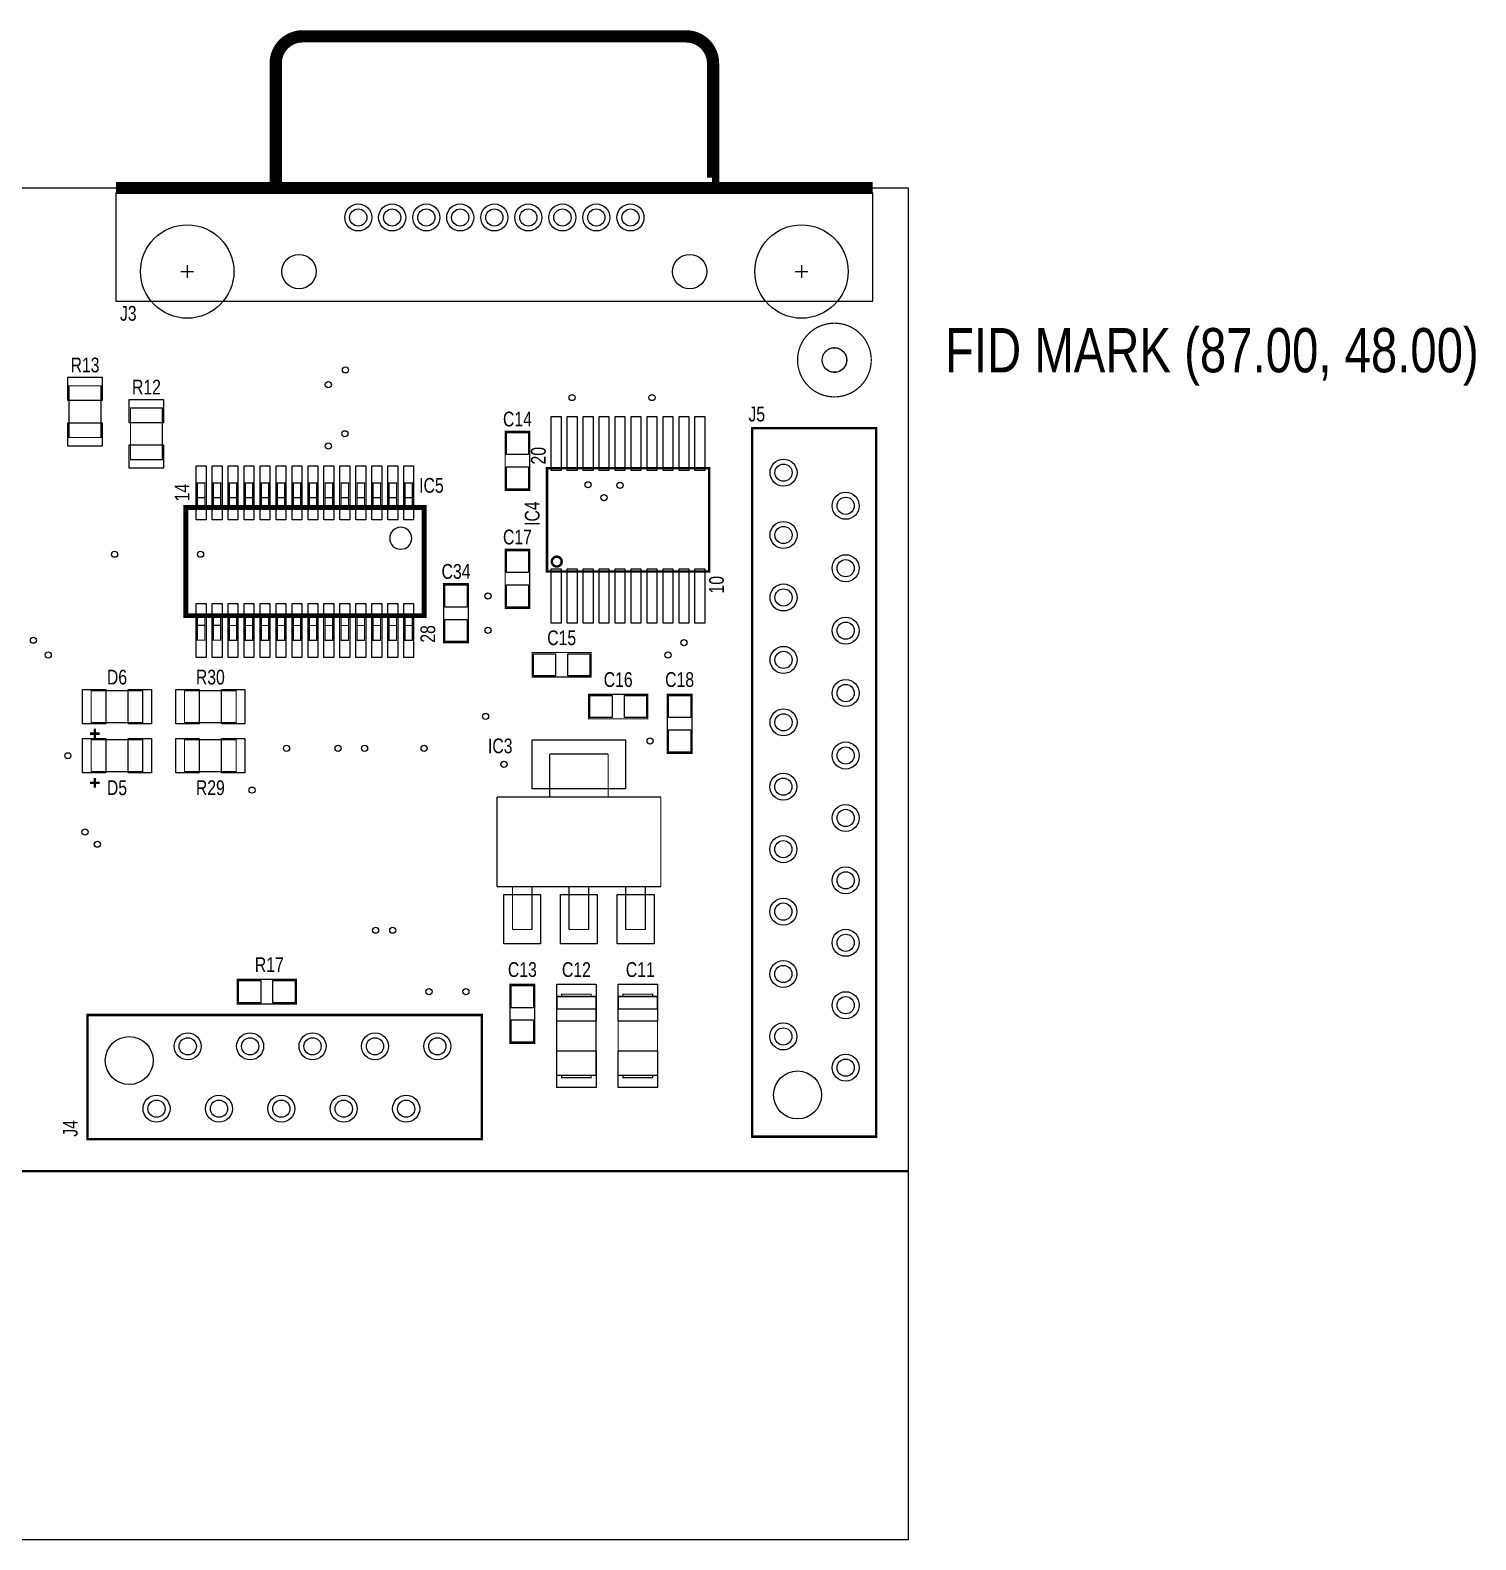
# Model space of a CAD drawing. Extents: x -32 to 113, y 0 to 61.
# Drawn here: x 54.3 to 113.1, y 0 to 61.4 of the extents above; entities that cross this region are included whole.
import ezdxf
from ezdxf.enums import TextEntityAlignment as Align

# ---------------------------------------------------------------- set-up
doc = ezdxf.new("R2010")
doc.units = 0
doc.header["$MEASUREMENT"] = 0
doc.layers.get('0').update_dxf_attribs({"linetype": 'CONTINUOUS'})
for name, color, linetype in [('BOARD_GEOMETRY_ASSEMBLY_DETAIL', 1, 'CONTINUOUS'), ('BOARD_GEOMETRY_OUTLINE', 2, 'CONTINUOUS'), ('MANUFACTURING_NCDRILL_FIGURE', 7, 'CONTINUOUS'), ('PACKAGE_GEOMETRY_ASSEMBLY_TOP', 3, 'CONTINUOUS'), ('PIN_TOP', 4, 'CONTINUOUS'), ('REF_DES_ASSEMBLY_TOP', 5, 'CONTINUOUS')]:
    doc.layers.add(name, color=color, linetype=linetype)

# ---------------------------------------------------------------- blocks, each defined once
blk = doc.blocks.new('FIGURE_CIRCLE')
blk.add_circle((0, 0), 0.5)
blk = doc.blocks.new('FIGURE_CROSS')
for points in [[(-0.5, 0), (0.5, 0)], [(0, 0.5), (0, -0.5)]]:
    blk.add_lwpolyline(points)

msp = doc.modelspace()

# ---------------------------------------------------------------- linework, layer by layer
at = {"layer": 'BOARD_GEOMETRY_ASSEMBLY_DETAIL'}
msp.add_lwpolyline([(0, 15, 0.1, 0.1, 0), (90, 15, 0.1, 0.1, 0)], format="xyseb", dxfattribs=at)
at = {"layer": 'BOARD_GEOMETRY_OUTLINE'}
msp.add_lwpolyline([(0, 0), (0, 55), (90, 55), (90, 0)], close=True, dxfattribs=at)
at = {"layer": 'PACKAGE_GEOMETRY_ASSEMBLY_TOP'}
for points in [[(64.26, 55.17, 0.5, 0.5, 0), (64.26, 60.07, 0.5, 0.5, -0.414214), (65.36, 61.17, 0.5, 0.5, 0), (80.96, 61.17, 0.5, 0.5, -0.414214), (82.06, 60.07, 0.5, 0.5, 0), (82.06, 55.17, 0.5, 0.5, 0), (82.02, 55.17, 0.5, 0.5, 0)], [(57.76, 55, 0.5, 0.5, 0), (88.56, 55, 0.5, 0.5, 0)], [(61.3748, 42.4017, 0.05, 0.05, 0), (61.0748, 42.4017, 0.05, 0.05, 0)], [(62.0248, 42.4017, 0.05, 0.05, 0), (61.7248, 42.4017, 0.05, 0.05, 0)], [(62.675, 42.4, 0.05, 0.05, 0), (62.375, 42.4, 0.05, 0.05, 0)], [(63.325, 42.4, 0.05, 0.05, 0), (63.025, 42.4, 0.05, 0.05, 0)], [(63.975, 42.4, 0.05, 0.05, 0), (63.675, 42.4, 0.05, 0.05, 0)], [(64.625, 42.4, 0.05, 0.05, 0), (64.325, 42.4, 0.05, 0.05, 0)], [(65.275, 42.4, 0.05, 0.05, 0), (64.975, 42.4, 0.05, 0.05, 0)], [(65.925, 42.4, 0.05, 0.05, 0), (65.625, 42.4, 0.05, 0.05, 0)], [(66.575, 42.4, 0.05, 0.05, 0), (66.275, 42.4, 0.05, 0.05, 0)], [(67.225, 42.4, 0.05, 0.05, 0), (66.925, 42.4, 0.05, 0.05, 0)], [(67.875, 42.4, 0.05, 0.05, 0), (67.575, 42.4, 0.05, 0.05, 0)], [(68.525, 42.4, 0.05, 0.05, 0), (68.225, 42.4, 0.05, 0.05, 0)], [(69.175, 42.4, 0.05, 0.05, 0), (68.875, 42.4, 0.05, 0.05, 0)], [(69.825, 42.4, 0.05, 0.05, 0), (69.525, 42.4, 0.05, 0.05, 0)], [(61.3748, 37.2017, 0.05, 0.05, 0), (61.0748, 37.2017, 0.05, 0.05, 0)], [(62.0248, 37.2017, 0.05, 0.05, 0), (61.7248, 37.2017, 0.05, 0.05, 0)], [(62.675, 37.2, 0.05, 0.05, 0), (62.375, 37.2, 0.05, 0.05, 0)], [(63.325, 37.2, 0.05, 0.05, 0), (63.025, 37.2, 0.05, 0.05, 0)], [(63.975, 37.2, 0.05, 0.05, 0), (63.675, 37.2, 0.05, 0.05, 0)], [(64.625, 37.2, 0.05, 0.05, 0), (64.325, 37.2, 0.05, 0.05, 0)], [(65.275, 37.2, 0.05, 0.05, 0), (64.975, 37.2, 0.05, 0.05, 0)], [(65.925, 37.2, 0.05, 0.05, 0), (65.625, 37.2, 0.05, 0.05, 0)], [(66.575, 37.2, 0.05, 0.05, 0), (66.275, 37.2, 0.05, 0.05, 0)], [(67.225, 37.2, 0.05, 0.05, 0), (66.925, 37.2, 0.05, 0.05, 0)], [(67.875, 37.2, 0.05, 0.05, 0), (67.575, 37.2, 0.05, 0.05, 0)], [(68.525, 37.2, 0.05, 0.05, 0), (68.225, 37.2, 0.05, 0.05, 0)], [(69.175, 37.2, 0.05, 0.05, 0), (68.875, 37.2, 0.05, 0.05, 0)], [(69.825, 37.2, 0.05, 0.05, 0), (69.525, 37.2, 0.05, 0.05, 0)], [(56.7, 32.8, 0.1, 0.1, 0), (57.1, 32.8, 0.1, 0.1, 0)], [(56.9, 33, 0.1, 0.1, 0), (56.9, 32.6, 0.1, 0.1, 0)], [(75.409, 31.973, 0.05, 0.05, 0), (77.79, 31.973, 0.05, 0.05, 0)], [(75.409, 30.226, 0.05, 0.05, 0), (75.409, 31.973, 0.05, 0.05, 0)], [(77.79, 30.226, 0.05, 0.05, 0), (77.79, 31.973, 0.05, 0.05, 0)], [(56.7, 30.8, 0.1, 0.1, 0), (57.1, 30.8, 0.1, 0.1, 0)], [(56.9, 31, 0.1, 0.1, 0), (56.9, 30.6, 0.1, 0.1, 0)], [(73.264, 30.226, 0.05, 0.05, 0), (79.936, 30.226, 0.05, 0.05, 0)], [(73.264, 26.575, 0.05, 0.05, 0), (73.264, 30.226, 0.05, 0.05, 0)], [(79.936, 26.575, 0.05, 0.05, 0), (79.936, 30.226, 0.05, 0.05, 0)], [(73.264, 26.575, 0.05, 0.05, 0), (79.936, 26.575, 0.05, 0.05, 0)], [(73.899, 24.829, 0.05, 0.05, 0), (73.899, 26.575, 0.05, 0.05, 0)], [(74.695, 24.829, 0.05, 0.05, 0), (74.695, 26.575, 0.05, 0.05, 0)], [(76.202, 24.829, 0.05, 0.05, 0), (76.202, 26.575, 0.05, 0.05, 0)], [(76.996, 24.829, 0.05, 0.05, 0), (76.996, 26.575, 0.05, 0.05, 0)], [(78.505, 24.829, 0.05, 0.05, 0), (78.505, 26.575, 0.05, 0.05, 0)], [(79.301, 24.829, 0.05, 0.05, 0), (79.301, 26.575, 0.05, 0.05, 0)], [(73.899, 24.829, 0.05, 0.05, 0), (74.695, 24.829, 0.05, 0.05, 0)], [(76.202, 24.829, 0.05, 0.05, 0), (76.996, 24.829, 0.05, 0.05, 0)], [(78.505, 24.829, 0.05, 0.05, 0), (79.301, 24.829, 0.05, 0.05, 0)], [(75.9, 22.1, 0.05, 0.05, 0), (75.9, 22.2, 0.05, 0.05, 0), (77.1, 22.2, 0.05, 0.05, 0), (77.1, 22.1, 0.05, 0.05, 0)], [(78.4, 22.1, 0.05, 0.05, 0), (78.4, 22.2, 0.05, 0.05, 0), (79.6, 22.2, 0.05, 0.05, 0), (79.6, 22.1, 0.05, 0.05, 0)], [(77.1, 18.9, 0.05, 0.05, 0), (77.1, 18.8, 0.05, 0.05, 0), (75.9, 18.8, 0.05, 0.05, 0), (75.9, 18.9, 0.05, 0.05, 0)], [(79.6, 18.9, 0.05, 0.05, 0), (79.6, 18.8, 0.05, 0.05, 0), (78.4, 18.8, 0.05, 0.05, 0), (78.4, 18.9, 0.05, 0.05, 0)]]:
    msp.add_lwpolyline(points, format="xyseb", dxfattribs=at)
for points in [[(88.56, 50.4), (88.56, 54.8), (57.76, 54.8), (57.76, 50.4)], [(75.7, 21.6), (77.3, 21.6), (77.3, 22.1), (75.7, 22.1)], [(78.2, 21.6), (79.8, 21.6), (79.8, 22.1), (78.2, 22.1)]]:
    msp.add_lwpolyline(points, close=True, dxfattribs=at)
for points, format in [([(88.5, 48, 0.05, 0.05, 1), (85.5, 48, 0.05, 0.05, 1)], "xyseb"), ([(87.5, 48, 0.05, 0.05, 1), (86.5, 48, 0.05, 0.05, 1)], "xyseb"), ([(55.85, 46.95, 0.05, 0.05, 0), (55.85, 44.85, 0.05, 0.05, 0), (57.15, 44.85, 0.05, 0.05, 0), (57.15, 46.95, 0.05, 0.05, 0)], "xyseb"), ([(58.35, 46.05, 0.05, 0.05, 0), (58.35, 43.95, 0.05, 0.05, 0), (59.65, 43.95, 0.05, 0.05, 0), (59.65, 46.05, 0.05, 0.05, 0)], "xyseb"), ([(73.6, 45.1, 0.05, 0.05, 0), (73.6, 42.7, 0.05, 0.05, 0), (74.6, 42.7, 0.05, 0.05, 0), (74.6, 45.1, 0.05, 0.05, 0)], "xyseb"), ([(88.7, 16.4, 0.1, 0.1, 0), (83.65, 16.4, 0.1, 0.1, 0), (83.65, 45.23, 0.1, 0.1, 0), (88.7, 45.23, 0.1, 0.1, 0)], "xyseb"), ([(81.9, 39.4, 0.1, 0.1, 0), (75.3, 39.4, 0.1, 0.1, 0), (75.3, 43.6, 0.1, 0.1, 0), (81.9, 43.6, 0.1, 0.1, 0)], "xyseb"), ([(61.3748, 43.0017, 0.05, 0.05, 0), (61.0748, 43.0017, 0.05, 0.05, 0), (61.0748, 42.0017, 0.05, 0.05, 0), (61.3748, 42.0017, 0.05, 0.05, 0)], "xyseb"), ([(62.0248, 43.0017, 0.05, 0.05, 0), (61.7248, 43.0017, 0.05, 0.05, 0), (61.7248, 42.0017, 0.05, 0.05, 0), (62.0248, 42.0017, 0.05, 0.05, 0)], "xyseb"), ([(62.675, 43, 0.05, 0.05, 0), (62.375, 43, 0.05, 0.05, 0), (62.375, 42, 0.05, 0.05, 0), (62.675, 42, 0.05, 0.05, 0)], "xyseb"), ([(63.325, 43, 0.05, 0.05, 0), (63.025, 43, 0.05, 0.05, 0), (63.025, 42, 0.05, 0.05, 0), (63.325, 42, 0.05, 0.05, 0)], "xyseb"), ([(63.975, 43, 0.05, 0.05, 0), (63.675, 43, 0.05, 0.05, 0), (63.675, 42, 0.05, 0.05, 0), (63.975, 42, 0.05, 0.05, 0)], "xyseb"), ([(64.625, 43, 0.05, 0.05, 0), (64.325, 43, 0.05, 0.05, 0), (64.325, 42, 0.05, 0.05, 0), (64.625, 42, 0.05, 0.05, 0)], "xyseb"), ([(65.275, 43, 0.05, 0.05, 0), (64.975, 43, 0.05, 0.05, 0), (64.975, 42, 0.05, 0.05, 0), (65.275, 42, 0.05, 0.05, 0)], "xyseb"), ([(65.925, 43, 0.05, 0.05, 0), (65.625, 43, 0.05, 0.05, 0), (65.625, 42, 0.05, 0.05, 0), (65.925, 42, 0.05, 0.05, 0)], "xyseb"), ([(66.575, 43, 0.05, 0.05, 0), (66.275, 43, 0.05, 0.05, 0), (66.275, 42, 0.05, 0.05, 0), (66.575, 42, 0.05, 0.05, 0)], "xyseb"), ([(67.225, 43, 0.05, 0.05, 0), (66.925, 43, 0.05, 0.05, 0), (66.925, 42, 0.05, 0.05, 0), (67.225, 42, 0.05, 0.05, 0)], "xyseb"), ([(67.875, 43, 0.05, 0.05, 0), (67.575, 43, 0.05, 0.05, 0), (67.575, 42, 0.05, 0.05, 0), (67.875, 42, 0.05, 0.05, 0)], "xyseb"), ([(68.525, 43, 0.05, 0.05, 0), (68.225, 43, 0.05, 0.05, 0), (68.225, 42, 0.05, 0.05, 0), (68.525, 42, 0.05, 0.05, 0)], "xyseb"), ([(69.175, 43, 0.05, 0.05, 0), (68.875, 43, 0.05, 0.05, 0), (68.875, 42, 0.05, 0.05, 0), (69.175, 42, 0.05, 0.05, 0)], "xyseb"), ([(69.825, 43, 0.05, 0.05, 0), (69.525, 43, 0.05, 0.05, 0), (69.525, 42, 0.05, 0.05, 0), (69.825, 42, 0.05, 0.05, 0)], "xyseb"), ([(70.3, 42, 0.2, 0.2, 0), (60.6, 42, 0.2, 0.2, 0), (60.6, 37.6, 0.2, 0.2, 0), (70.3, 37.6, 0.2, 0.2, 0)], "xyseb"), ([(69.7972, 40.75, 1), (68.9028, 40.75, 1)], "xyb"), ([(74.6, 37.9, 0.05, 0.05, 0), (74.6, 40.3, 0.05, 0.05, 0), (73.6, 40.3, 0.05, 0.05, 0), (73.6, 37.9, 0.05, 0.05, 0)], "xyseb"), ([(75.9, 39.8, 0.1, 0.1, 1), (75.5, 39.8, 0.1, 0.1, 1)], "xyseb"), ([(71.1, 38.9, 0.05, 0.05, 0), (71.1, 36.5, 0.05, 0.05, 0), (72.1, 36.5, 0.05, 0.05, 0), (72.1, 38.9, 0.05, 0.05, 0)], "xyseb"), ([(61.3748, 37.6017, 0.05, 0.05, 0), (61.0748, 37.6017, 0.05, 0.05, 0), (61.0748, 36.6017, 0.05, 0.05, 0), (61.3748, 36.6017, 0.05, 0.05, 0)], "xyseb"), ([(62.0248, 37.6017, 0.05, 0.05, 0), (61.7248, 37.6017, 0.05, 0.05, 0), (61.7248, 36.6017, 0.05, 0.05, 0), (62.0248, 36.6017, 0.05, 0.05, 0)], "xyseb"), ([(62.675, 37.6, 0.05, 0.05, 0), (62.375, 37.6, 0.05, 0.05, 0), (62.375, 36.6, 0.05, 0.05, 0), (62.675, 36.6, 0.05, 0.05, 0)], "xyseb"), ([(63.325, 37.6, 0.05, 0.05, 0), (63.025, 37.6, 0.05, 0.05, 0), (63.025, 36.6, 0.05, 0.05, 0), (63.325, 36.6, 0.05, 0.05, 0)], "xyseb"), ([(63.975, 37.6, 0.05, 0.05, 0), (63.675, 37.6, 0.05, 0.05, 0), (63.675, 36.6, 0.05, 0.05, 0), (63.975, 36.6, 0.05, 0.05, 0)], "xyseb"), ([(64.625, 37.6, 0.05, 0.05, 0), (64.325, 37.6, 0.05, 0.05, 0), (64.325, 36.6, 0.05, 0.05, 0), (64.625, 36.6, 0.05, 0.05, 0)], "xyseb"), ([(65.275, 37.6, 0.05, 0.05, 0), (64.975, 37.6, 0.05, 0.05, 0), (64.975, 36.6, 0.05, 0.05, 0), (65.275, 36.6, 0.05, 0.05, 0)], "xyseb"), ([(65.925, 37.6, 0.05, 0.05, 0), (65.625, 37.6, 0.05, 0.05, 0), (65.625, 36.6, 0.05, 0.05, 0), (65.925, 36.6, 0.05, 0.05, 0)], "xyseb"), ([(66.575, 37.6, 0.05, 0.05, 0), (66.275, 37.6, 0.05, 0.05, 0), (66.275, 36.6, 0.05, 0.05, 0), (66.575, 36.6, 0.05, 0.05, 0)], "xyseb"), ([(67.225, 37.6, 0.05, 0.05, 0), (66.925, 37.6, 0.05, 0.05, 0), (66.925, 36.6, 0.05, 0.05, 0), (67.225, 36.6, 0.05, 0.05, 0)], "xyseb"), ([(67.875, 37.6, 0.05, 0.05, 0), (67.575, 37.6, 0.05, 0.05, 0), (67.575, 36.6, 0.05, 0.05, 0), (67.875, 36.6, 0.05, 0.05, 0)], "xyseb"), ([(68.525, 37.6, 0.05, 0.05, 0), (68.225, 37.6, 0.05, 0.05, 0), (68.225, 36.6, 0.05, 0.05, 0), (68.525, 36.6, 0.05, 0.05, 0)], "xyseb"), ([(69.175, 37.6, 0.05, 0.05, 0), (68.875, 37.6, 0.05, 0.05, 0), (68.875, 36.6, 0.05, 0.05, 0), (69.175, 36.6, 0.05, 0.05, 0)], "xyseb"), ([(69.825, 37.6, 0.05, 0.05, 0), (69.525, 37.6, 0.05, 0.05, 0), (69.525, 36.6, 0.05, 0.05, 0), (69.825, 36.6, 0.05, 0.05, 0)], "xyseb"), ([(74.7, 35.1, 0.05, 0.05, 0), (77.1, 35.1, 0.05, 0.05, 0), (77.1, 36.1, 0.05, 0.05, 0), (74.7, 36.1, 0.05, 0.05, 0)], "xyseb"), ([(56.75, 33.25, 0.05, 0.05, 0), (58.85, 33.25, 0.05, 0.05, 0), (58.85, 34.55, 0.05, 0.05, 0), (56.75, 34.55, 0.05, 0.05, 0)], "xyseb"), ([(60.55, 33.25, 0.05, 0.05, 0), (62.65, 33.25, 0.05, 0.05, 0), (62.65, 34.55, 0.05, 0.05, 0), (60.55, 34.55, 0.05, 0.05, 0)], "xyseb"), ([(79.4, 34.4, 0.05, 0.05, 0), (77, 34.4, 0.05, 0.05, 0), (77, 33.4, 0.05, 0.05, 0), (79.4, 33.4, 0.05, 0.05, 0)], "xyseb"), ([(81.2, 32, 0.05, 0.05, 0), (81.2, 34.4, 0.05, 0.05, 0), (80.2, 34.4, 0.05, 0.05, 0), (80.2, 32, 0.05, 0.05, 0)], "xyseb"), ([(56.75, 31.25, 0.05, 0.05, 0), (58.85, 31.25, 0.05, 0.05, 0), (58.85, 32.55, 0.05, 0.05, 0), (56.75, 32.55, 0.05, 0.05, 0)], "xyseb"), ([(60.55, 31.25, 0.05, 0.05, 0), (62.65, 31.25, 0.05, 0.05, 0), (62.65, 32.55, 0.05, 0.05, 0), (60.55, 32.55, 0.05, 0.05, 0)], "xyseb"), ([(62.7, 21.8, 0.05, 0.05, 0), (65.1, 21.8, 0.05, 0.05, 0), (65.1, 22.8, 0.05, 0.05, 0), (62.7, 22.8, 0.05, 0.05, 0)], "xyseb"), ([(74.8, 20.2, 0.05, 0.05, 0), (74.8, 22.6, 0.05, 0.05, 0), (73.8, 22.6, 0.05, 0.05, 0), (73.8, 20.2, 0.05, 0.05, 0)], "xyseb"), ([(75.7, 22.1, 0.05, 0.05, 0), (75.7, 18.9, 0.05, 0.05, 0), (77.3, 18.9, 0.05, 0.05, 0), (77.3, 22.1, 0.05, 0.05, 0)], "xyseb"), ([(78.2, 22.1, 0.05, 0.05, 0), (78.2, 18.9, 0.05, 0.05, 0), (79.8, 18.9, 0.05, 0.05, 0), (79.8, 22.1, 0.05, 0.05, 0)], "xyseb"), ([(56.6, 16.3, 0.1, 0.1, 0), (56.6, 21.35, 0.1, 0.1, 0), (72.65, 21.35, 0.1, 0.1, 0), (72.65, 16.3, 0.1, 0.1, 0)], "xyseb")]:
    msp.add_lwpolyline(points, format=format, close=True, dxfattribs=at)
at = {"layer": 'PIN_TOP'}
for points in [[(57.2, 46.35), (55.8, 46.35), (55.8, 47.3), (57.2, 47.3)], [(59.7, 45.45), (58.3, 45.45), (58.3, 46.4), (59.7, 46.4)], [(75.875, 45.7), (75.875, 43.5), (75.475, 43.5), (75.475, 45.7)], [(76.525, 45.7), (76.525, 43.5), (76.125, 43.5), (76.125, 45.7)], [(77.175, 45.7), (77.175, 43.5), (76.775, 43.5), (76.775, 45.7)], [(77.825, 45.7), (77.825, 43.5), (77.425, 43.5), (77.425, 45.7)], [(78.475, 45.7), (78.475, 43.5), (78.075, 43.5), (78.075, 45.7)], [(79.125, 45.7), (79.125, 43.5), (78.725, 43.5), (78.725, 45.7)], [(79.775, 45.7), (79.775, 43.5), (79.375, 43.5), (79.375, 45.7)], [(80.425, 45.7), (80.425, 43.5), (80.025, 43.5), (80.025, 45.7)], [(81.075, 45.7), (81.075, 43.5), (80.675, 43.5), (80.675, 45.7)], [(81.725, 45.7), (81.725, 43.5), (81.325, 43.5), (81.325, 45.7)], [(57.2, 44.5), (55.8, 44.5), (55.8, 45.45), (57.2, 45.45)], [(73.65, 44.15), (73.65, 45.05), (74.55, 45.05), (74.55, 44.15)], [(59.7, 43.6), (58.3, 43.6), (58.3, 44.55), (59.7, 44.55)], [(61.425, 43.7), (61.425, 41.5), (61.025, 41.5), (61.025, 43.7)], [(62.075, 43.7), (62.075, 41.5), (61.675, 41.5), (61.675, 43.7)], [(62.725, 43.7), (62.725, 41.5), (62.325, 41.5), (62.325, 43.7)], [(63.375, 43.7), (63.375, 41.5), (62.975, 41.5), (62.975, 43.7)], [(64.025, 43.7), (64.025, 41.5), (63.625, 41.5), (63.625, 43.7)], [(64.675, 43.7), (64.675, 41.5), (64.275, 41.5), (64.275, 43.7)], [(65.325, 43.7), (65.325, 41.5), (64.925, 41.5), (64.925, 43.7)], [(65.975, 43.7), (65.975, 41.5), (65.575, 41.5), (65.575, 43.7)], [(66.625, 43.7), (66.625, 41.5), (66.225, 41.5), (66.225, 43.7)], [(67.275, 43.7), (67.275, 41.5), (66.875, 41.5), (66.875, 43.7)], [(67.925, 43.7), (67.925, 41.5), (67.525, 41.5), (67.525, 43.7)], [(68.575, 43.7), (68.575, 41.5), (68.175, 41.5), (68.175, 43.7)], [(69.225, 43.7), (69.225, 41.5), (68.825, 41.5), (68.825, 43.7)], [(69.875, 43.7), (69.875, 41.5), (69.475, 41.5), (69.475, 43.7)], [(73.65, 42.75), (73.65, 43.65), (74.55, 43.65), (74.55, 42.75)], [(74.55, 40.25), (74.55, 39.35), (73.65, 39.35), (73.65, 40.25)], [(75.875, 39.5), (75.875, 37.3), (75.475, 37.3), (75.475, 39.5)], [(76.525, 39.5), (76.525, 37.3), (76.125, 37.3), (76.125, 39.5)], [(77.175, 39.5), (77.175, 37.3), (76.775, 37.3), (76.775, 39.5)], [(77.825, 39.5), (77.825, 37.3), (77.425, 37.3), (77.425, 39.5)], [(78.475, 39.5), (78.475, 37.3), (78.075, 37.3), (78.075, 39.5)], [(79.125, 39.5), (79.125, 37.3), (78.725, 37.3), (78.725, 39.5)], [(79.775, 39.5), (79.775, 37.3), (79.375, 37.3), (79.375, 39.5)], [(80.425, 39.5), (80.425, 37.3), (80.025, 37.3), (80.025, 39.5)], [(81.075, 39.5), (81.075, 37.3), (80.675, 37.3), (80.675, 39.5)], [(81.725, 39.5), (81.725, 37.3), (81.325, 37.3), (81.325, 39.5)], [(71.15, 37.95), (71.15, 38.85), (72.05, 38.85), (72.05, 37.95)], [(74.55, 38.85), (74.55, 37.95), (73.65, 37.95), (73.65, 38.85)], [(61.425, 38.1), (61.425, 35.9), (61.025, 35.9), (61.025, 38.1)], [(62.075, 38.1), (62.075, 35.9), (61.675, 35.9), (61.675, 38.1)], [(62.725, 38.1), (62.725, 35.9), (62.325, 35.9), (62.325, 38.1)], [(63.375, 38.1), (63.375, 35.9), (62.975, 35.9), (62.975, 38.1)], [(64.025, 38.1), (64.025, 35.9), (63.625, 35.9), (63.625, 38.1)], [(64.675, 38.1), (64.675, 35.9), (64.275, 35.9), (64.275, 38.1)], [(65.325, 38.1), (65.325, 35.9), (64.925, 35.9), (64.925, 38.1)], [(65.975, 38.1), (65.975, 35.9), (65.575, 35.9), (65.575, 38.1)], [(66.625, 38.1), (66.625, 35.9), (66.225, 35.9), (66.225, 38.1)], [(67.275, 38.1), (67.275, 35.9), (66.875, 35.9), (66.875, 38.1)], [(67.925, 38.1), (67.925, 35.9), (67.525, 35.9), (67.525, 38.1)], [(68.575, 38.1), (68.575, 35.9), (68.175, 35.9), (68.175, 38.1)], [(69.225, 38.1), (69.225, 35.9), (68.825, 35.9), (68.825, 38.1)], [(69.875, 38.1), (69.875, 35.9), (69.475, 35.9), (69.475, 38.1)], [(71.15, 36.55), (71.15, 37.45), (72.05, 37.45), (72.05, 36.55)], [(75.65, 35.15), (74.75, 35.15), (74.75, 36.05), (75.65, 36.05)], [(77.05, 35.15), (76.15, 35.15), (76.15, 36.05), (77.05, 36.05)], [(57.35, 34.6), (57.35, 33.2), (56.4, 33.2), (56.4, 34.6)], [(59.2, 34.6), (59.2, 33.2), (58.25, 33.2), (58.25, 34.6)], [(61.15, 34.6), (61.15, 33.2), (60.2, 33.2), (60.2, 34.6)], [(63, 34.6), (63, 33.2), (62.05, 33.2), (62.05, 34.6)], [(77.05, 34.35), (77.95, 34.35), (77.95, 33.45), (77.05, 33.45)], [(78.45, 34.35), (79.35, 34.35), (79.35, 33.45), (78.45, 33.45)], [(81.15, 34.35), (81.15, 33.45), (80.25, 33.45), (80.25, 34.35)], [(57.35, 32.6), (57.35, 31.2), (56.4, 31.2), (56.4, 32.6)], [(59.2, 32.6), (59.2, 31.2), (58.25, 31.2), (58.25, 32.6)], [(61.15, 32.6), (61.15, 31.2), (60.2, 31.2), (60.2, 32.6)], [(63, 32.6), (63, 31.2), (62.05, 31.2), (62.05, 32.6)], [(81.15, 32.95), (81.15, 32.05), (80.25, 32.05), (80.25, 32.95)], [(74.7, 32.55), (78.5, 32.55), (78.5, 30.55), (74.7, 30.55)], [(73.539, 24.25), (73.539, 26.25), (75.039, 26.25), (75.039, 24.25)], [(75.85, 24.25), (75.85, 26.25), (77.35, 26.25), (77.35, 24.25)], [(78.161, 24.25), (78.161, 26.25), (79.661, 26.25), (79.661, 24.25)], [(63.65, 21.85), (62.75, 21.85), (62.75, 22.75), (63.65, 22.75)], [(65.05, 21.85), (64.15, 21.85), (64.15, 22.75), (65.05, 22.75)], [(74.75, 22.55), (74.75, 21.65), (73.85, 21.65), (73.85, 22.55)], [(77.3, 21.1), (75.7, 21.1), (75.7, 22.6), (77.3, 22.6)], [(79.8, 21.1), (78.2, 21.1), (78.2, 22.6), (79.8, 22.6)], [(74.75, 21.15), (74.75, 20.25), (73.85, 20.25), (73.85, 21.15)], [(77.3, 18.4), (75.7, 18.4), (75.7, 19.9), (77.3, 19.9)], [(79.8, 18.4), (78.2, 18.4), (78.2, 19.9), (79.8, 19.9)]]:
    msp.add_lwpolyline(points, close=True, dxfattribs=at)
for centre, radius in [((67.62, 53.8), 0.55), ((69, 53.8), 0.55), ((70.39, 53.8), 0.55), ((71.77, 53.8), 0.55), ((73.16, 53.8), 0.55), ((74.54, 53.8), 0.55), ((75.93, 53.8), 0.55), ((77.31, 53.8), 0.55), ((78.7, 53.8), 0.55), ((60.66, 51.6), 1.9), ((85.66, 51.6), 1.9), ((65.21, 51.6), 0), ((81.11, 51.6), 0), ((87, 48), 0.5), ((84.93, 43.42), 0.55), ((87.46, 42.07), 0.55), ((84.93, 40.88), 0.55), ((87.46, 39.53), 0.55), ((84.93, 38.34), 0.55), ((87.46, 36.99), 0.55), ((84.93, 35.8), 0.55), ((87.46, 34.45), 0.55), ((84.93, 33.26), 0.55), ((87.46, 31.91), 0.55), ((84.92, 30.64), 0.55), ((87.46, 29.37), 0.55), ((84.92, 28.1), 0.55), ((87.46, 26.83), 0.55), ((84.92, 25.56), 0.55), ((87.46, 24.29), 0.55), ((84.92, 23.02), 0.55), ((87.46, 21.75), 0.55), ((84.92, 20.48), 0.55), ((60.68, 20.08), 0.55), ((63.22, 20.08), 0.55), ((65.76, 20.08), 0.55), ((68.3, 20.08), 0.55), ((70.84, 20.08), 0.55), ((87.46, 19.21), 0.55), ((58.3, 19.5), 0), ((59.41, 17.54), 0.55), ((61.95, 17.54), 0.55), ((64.49, 17.54), 0.55), ((67.03, 17.54), 0.55), ((69.57, 17.54), 0.55), ((85.5, 18.1), 0)]:
    msp.add_circle(centre, radius, dxfattribs=at)

# ---------------------------------------------------------------- block references
at = {"layer": 'MANUFACTURING_NCDRILL_FIGURE'}
for name, p, xscale, yscale in [('FIGURE_CIRCLE', (67.62, 53.8), 0.7, 0.7), ('FIGURE_CIRCLE', (69, 53.8), 0.7, 0.7), ('FIGURE_CIRCLE', (70.39, 53.8), 0.7, 0.7), ('FIGURE_CIRCLE', (71.77, 53.8), 0.7, 0.7), ('FIGURE_CIRCLE', (73.16, 53.8), 0.7, 0.7), ('FIGURE_CIRCLE', (74.54, 53.8), 0.7, 0.7), ('FIGURE_CIRCLE', (75.93, 53.8), 0.7, 0.7), ('FIGURE_CIRCLE', (77.31, 53.8), 0.7, 0.7), ('FIGURE_CIRCLE', (78.7, 53.8), 0.7, 0.7), ('FIGURE_CIRCLE', (65.21, 51.6), 1.4, 1.4), ('FIGURE_CIRCLE', (81.11, 51.6), 1.4, 1.4), ('FIGURE_CROSS', (60.66, 51.6), 0.51, 0.51), ('FIGURE_CROSS', (85.66, 51.6), 0.51, 0.51), ('FIGURE_CIRCLE', (67.1, 47.6), 0.25, 0.25), ('FIGURE_CIRCLE', (66.4, 47), 0.25, 0.25), ('FIGURE_CIRCLE', (76.325, 46.475), 0.25, 0.25), ('FIGURE_CIRCLE', (79.575, 46.475), 0.25, 0.25), ('FIGURE_CIRCLE', (67.075, 45), 0.25, 0.25), ('FIGURE_CIRCLE', (66.4, 44.5), 0.25, 0.25), ('FIGURE_CIRCLE', (84.93, 43.42), 0.7, 0.7), ('FIGURE_CIRCLE', (76.975, 42.925), 0.25, 0.25), ('FIGURE_CIRCLE', (78.275, 42.9), 0.25, 0.25), ('FIGURE_CIRCLE', (77.625, 42.4), 0.25, 0.25), ('FIGURE_CIRCLE', (87.46, 42.07), 0.7, 0.7), ('FIGURE_CIRCLE', (84.93, 40.88), 0.7, 0.7), ('FIGURE_CIRCLE', (57.7, 40.1), 0.25, 0.25), ('FIGURE_CIRCLE', (61.2, 40.1), 0.25, 0.25), ('FIGURE_CIRCLE', (87.46, 39.53), 0.7, 0.7), ('FIGURE_CIRCLE', (72.9, 38.4), 0.25, 0.25), ('FIGURE_CIRCLE', (84.93, 38.34), 0.7, 0.7), ('FIGURE_CIRCLE', (72.9, 37), 0.25, 0.25), ('FIGURE_CIRCLE', (87.46, 36.99), 0.7, 0.7), ('FIGURE_CIRCLE', (54.4, 36.6), 0.25, 0.25), ('FIGURE_CIRCLE', (80.875, 36.5), 0.25, 0.25), ('FIGURE_CIRCLE', (55, 36), 0.25, 0.25), ('FIGURE_CIRCLE', (80.225, 36), 0.25, 0.25), ('FIGURE_CIRCLE', (84.93, 35.8), 0.7, 0.7), ('FIGURE_CIRCLE', (87.46, 34.45), 0.7, 0.7), ('FIGURE_CIRCLE', (72.8, 33.5), 0.25, 0.25), ('FIGURE_CIRCLE', (84.93, 33.26), 0.7, 0.7), ('FIGURE_CIRCLE', (79.5, 32.5), 0.25, 0.25), ('FIGURE_CIRCLE', (55.8, 31.9), 0.25, 0.25), ('FIGURE_CIRCLE', (64.7, 32.2), 0.25, 0.25), ('FIGURE_CIRCLE', (66.8, 32.2), 0.25, 0.25), ('FIGURE_CIRCLE', (67.875, 32.2), 0.25, 0.25), ('FIGURE_CIRCLE', (70.3, 32.2), 0.25, 0.25), ('FIGURE_CIRCLE', (87.46, 31.91), 0.7, 0.7), ('FIGURE_CIRCLE', (73.55, 31.55), 0.25, 0.25), ('FIGURE_CIRCLE', (84.92, 30.64), 0.7, 0.7), ('FIGURE_CIRCLE', (63.3, 30.5), 0.25, 0.25), ('FIGURE_CIRCLE', (87.46, 29.37), 0.7, 0.7), ('FIGURE_CIRCLE', (56.5, 28.8), 0.25, 0.25), ('FIGURE_CIRCLE', (57, 28.3), 0.25, 0.25), ('FIGURE_CIRCLE', (84.92, 28.1), 0.7, 0.7), ('FIGURE_CIRCLE', (87.46, 26.83), 0.7, 0.7), ('FIGURE_CIRCLE', (84.92, 25.56), 0.7, 0.7), ('FIGURE_CIRCLE', (68.325, 24.8), 0.25, 0.25), ('FIGURE_CIRCLE', (69.025, 24.8), 0.25, 0.25), ('FIGURE_CIRCLE', (87.46, 24.29), 0.7, 0.7), ('FIGURE_CIRCLE', (84.92, 23.02), 0.7, 0.7), ('FIGURE_CIRCLE', (70.5, 22.3), 0.25, 0.25), ('FIGURE_CIRCLE', (72, 22.3), 0.25, 0.25), ('FIGURE_CIRCLE', (87.46, 21.75), 0.7, 0.7), ('FIGURE_CIRCLE', (58.3, 19.5), 1.95, 1.95), ('FIGURE_CIRCLE', (60.68, 20.08), 0.7, 0.7), ('FIGURE_CIRCLE', (63.22, 20.08), 0.7, 0.7), ('FIGURE_CIRCLE', (65.76, 20.08), 0.7, 0.7), ('FIGURE_CIRCLE', (68.3, 20.08), 0.7, 0.7), ('FIGURE_CIRCLE', (70.84, 20.08), 0.7, 0.7), ('FIGURE_CIRCLE', (84.92, 20.48), 0.7, 0.7), ('FIGURE_CIRCLE', (85.5, 18.1), 1.95, 1.95), ('FIGURE_CIRCLE', (87.46, 19.21), 0.7, 0.7), ('FIGURE_CIRCLE', (59.41, 17.54), 0.7, 0.7), ('FIGURE_CIRCLE', (61.95, 17.54), 0.7, 0.7), ('FIGURE_CIRCLE', (64.49, 17.54), 0.7, 0.7), ('FIGURE_CIRCLE', (67.03, 17.54), 0.7, 0.7), ('FIGURE_CIRCLE', (69.57, 17.54), 0.7, 0.7)]:
    msp.add_blockref(name, p, dxfattribs=dict(at, xscale=xscale, yscale=yscale))

# ---------------------------------------------------------------- texts
at = {"layer": 'BOARD_GEOMETRY_ASSEMBLY_DETAIL', "width": 0.8}
msp.add_text('FID MARK (87.00, 48.00)', height=1.8, dxfattribs=at).set_placement((91.5, 47.5))
at = {"layer": 'PACKAGE_GEOMETRY_ASSEMBLY_TOP', "width": 0.8}
for s, p in [('20', (75.25, 43.75)), ('14', (60.75, 42.25)), ('10', (82.5, 38.5)), ('28', (70.75, 36.5))]:
    msp.add_text(s, height=0.6, rotation=90, dxfattribs=at).set_placement(p)
at = {"layer": 'REF_DES_ASSEMBLY_TOP', "width": 0.8}
for s, p in [('J3', (58.26, 49.6)), ('R13', (56.5, 47.5)), ('R12', (59, 46.6)), ('C14', (74.1, 45.3)), ('C17', (74.1, 40.5)), ('C34', (71.6, 39.1)), ('C15', (75.9, 36.4)), ('D6', (57.8, 34.8)), ('R30', (61.6, 34.8)), ('C16', (78.2, 34.7)), ('C18', (80.7, 34.7)), ('IC3', (73.4, 32)), ('D5', (57.8, 30.3)), ('R29', (61.6, 30.3)), ('R17', (64, 23.1)), ('C13', (74.3, 22.9)), ('C12', (76.5, 22.9)), ('C11', (79.1, 22.9))]:
    msp.add_text(s, height=0.6, dxfattribs=at).set_placement(p, align=Align.CENTER)
for s, p in [('J5', (83.5, 45.5)), ('IC5', (70.1, 42.6))]:
    msp.add_text(s, height=0.6, dxfattribs=at).set_placement(p)
for s, p in [('IC4', (75, 41.25)), ('J4', (56.2, 16.4))]:
    msp.add_text(s, height=0.6, rotation=90, dxfattribs=at).set_placement(p)

doc.saveas('drawing.dxf')
